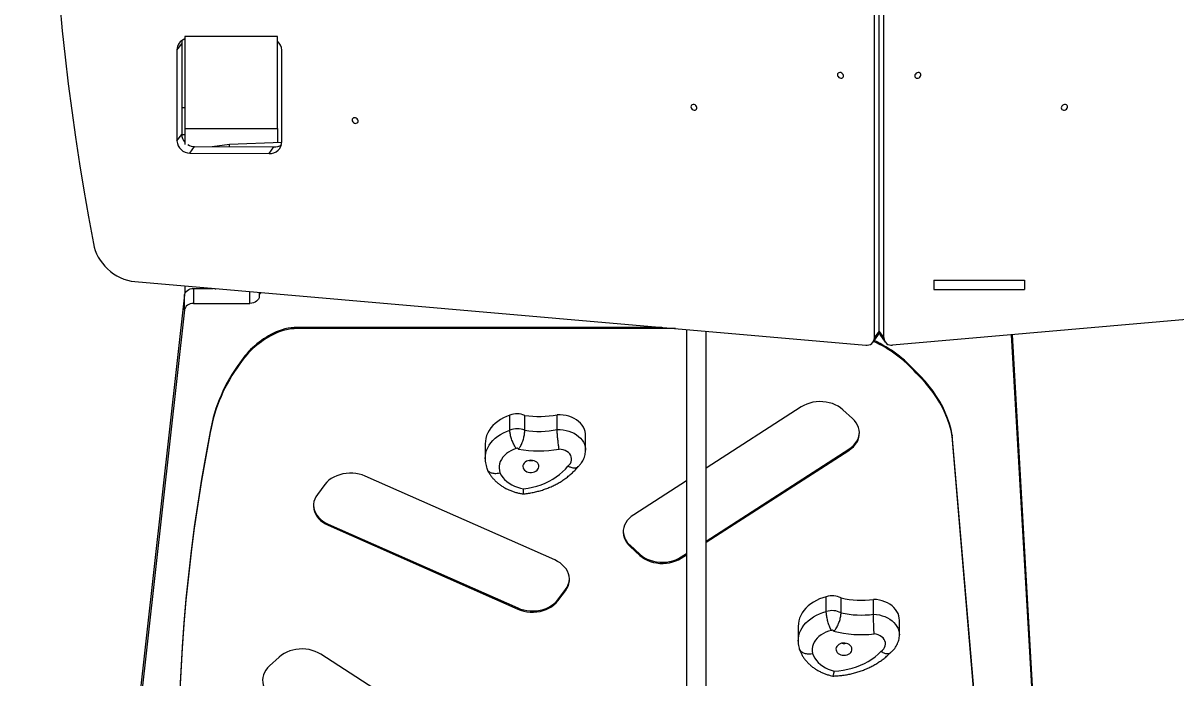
# Model space of a CAD drawing. Header units: millimetres. Extents: x -5906 to 5457, y -5155 to 4356.
# Drawn here: x -830 to 415, y -1240 to -533 of the extents above; entities that cross this region are included whole.
import ezdxf

# ---------------------------------------------------------------- set-up
doc = ezdxf.new("R2010")
doc.units = ezdxf.units.MM
for name, color, linetype in [('DIKOM_ОБЪЕКТ', 7, 'Continuous'), ('DIKOM_РАЗМЕР_ЗОНА', 7, 'Continuous'), ('DIKOM_РАЗМЕР_ОБЪЕКТА', 7, 'Continuous')]:
    doc.layers.add(name, color=color, linetype=linetype)
doc.styles.add('style1', font='arial.ttf', dxfattribs={"width": 0.8})
doc.dimstyles.new('1-50', dxfattribs={"dimtxt": 300, "dimasz": 200, "dimexe": 100, "dimexo": 0, "dimgap": 100, "dimtad": 1, "dimtxsty": 'style1', "dimcen": 200, "dimclrd": 7, "dimclre": 7, "dimclrt": 7, "dimadec": 1, "dimazin": 2, "dimtfac": 1, "dimtmove": 0, "dimatfit": 2, "dimfxl": 0, "dimlwd": 25, "dimlwe": 18, "dimarcsym": 0})

# ---------------------------------------------------------------- blocks, each defined once
blk = doc.blocks.new('*D12')
at = {"layer": 'Defpoints', "color": 0, "transparency": 16777216}
for p in [(-2655.5, 990.4), (3456.6, 117.1), (-2655.5, -4466.3)]:
    blk.add_point(p, dxfattribs=at)
at = {"layer": 'DIKOM_РАЗМЕР_ОБЪЕКТА', "color": 7, "lineweight": 18, "transparency": 16777216}
for p, q in [((-2655.5, 990.4), (-2655.5, -4566.3)), ((3456.6, 117.1), (3456.6, -4566.3))]:
    blk.add_line(p, q, dxfattribs=at)
at = {"layer": 'DIKOM_РАЗМЕР_ОБЪЕКТА', "color": 7, "lineweight": 25, "transparency": 16777216}
blk.add_line((3256.6, -4466.3), (-2455.5, -4466.3), dxfattribs=at)
at = {"layer": 'DIKOM_РАЗМЕР_ОБЪЕКТА', "color": 7, "transparency": 16777216}
for points in [[(-2455.5, -4433), (-2455.5, -4499.6), (-2655.5, -4466.3)], [(3256.6, -4433), (3256.6, -4499.6), (3456.6, -4466.3)]]:
    blk.add_solid(points, dxfattribs=at)
at = {"layer": 'DIKOM_РАЗМЕР_ОБЪЕКТА', "color": 7, "transparency": 16777216, "insert": (400.6, -4213.1), "char_height": 300, "attachment_point": 5, "style": 'style1'}
blk.add_mtext('6100', dxfattribs=at)
blk = doc.blocks.new('*D9')
at = {"layer": 'Defpoints', "color": 0, "transparency": 16777216}
for p in [(744.7, 2856.5), (-4941.7, -2428.9), (82.6, -2428.9)]:
    blk.add_point(p, dxfattribs=at)
at = {"layer": 'DIKOM_РАЗМЕР_ОБЪЕКТА', "color": 7, "lineweight": 18, "transparency": 16777216}
for p, q in [((744.7, 2856.5), (-5041.7, 2856.5)), ((82.6, -2428.9), (-5041.7, -2428.9))]:
    blk.add_line(p, q, dxfattribs=at)
at = {"layer": 'DIKOM_РАЗМЕР_ОБЪЕКТА', "color": 7, "lineweight": 25, "transparency": 16777216}
blk.add_line((-4941.7, 2656.5), (-4941.7, -2228.9), dxfattribs=at)
at = {"layer": 'DIKOM_РАЗМЕР_ОБЪЕКТА', "color": 7, "transparency": 16777216}
for points in [[(-4975.1, 2656.5), (-4908.4, 2656.5), (-4941.7, 2856.5)], [(-4975.1, -2228.9), (-4908.4, -2228.9), (-4941.7, -2428.9)]]:
    blk.add_solid(points, dxfattribs=at)
at = {"layer": 'DIKOM_РАЗМЕР_ОБЪЕКТА', "color": 7, "transparency": 16777216, "insert": (-5195, 213.8), "char_height": 300, "attachment_point": 5, "rotation": 90, "style": 'style1'}
blk.add_mtext('5300', dxfattribs=at)
blk = doc.blocks.new('*D10')
at = {"layer": 'Defpoints', "color": 0, "transparency": 16777216}
for p in [(394.7, 4356.5), (-5455.8, -3928.9), (81.8, -3928.9)]:
    blk.add_point(p, dxfattribs=at)
at = {"layer": 'DIKOM_РАЗМЕР_ЗОНА', "color": 7, "lineweight": 18, "transparency": 16777216}
for p, q in [((394.7, 4356.5), (-5555.8, 4356.5)), ((81.8, -3928.9), (-5555.8, -3928.9))]:
    blk.add_line(p, q, dxfattribs=at)
at = {"layer": 'DIKOM_РАЗМЕР_ЗОНА', "color": 7, "lineweight": 25, "transparency": 16777216}
blk.add_line((-5455.8, 4156.5), (-5455.8, -3728.9), dxfattribs=at)
at = {"layer": 'DIKOM_РАЗМЕР_ЗОНА', "color": 7, "transparency": 16777216}
for points in [[(-5489.1, 4156.5), (-5422.5, 4156.5), (-5455.8, 4356.5)], [(-5489.1, -3728.9), (-5422.5, -3728.9), (-5455.8, -3928.9)]]:
    blk.add_solid(points, dxfattribs=at)
at = {"layer": 'DIKOM_РАЗМЕР_ЗОНА', "color": 7, "transparency": 16777216, "insert": (-5709.1, 213.8), "char_height": 300, "attachment_point": 5, "rotation": 90, "style": 'style1'}
blk.add_mtext('8300', dxfattribs=at)
blk = doc.blocks.new('*D11')
at = {"layer": 'Defpoints', "color": 0, "transparency": 16777216}
for p in [(-4486.4, -52.6), (5456.6, -197.9), (-4486.4, -5055.3)]:
    blk.add_point(p, dxfattribs=at)
at = {"layer": 'DIKOM_РАЗМЕР_ЗОНА', "color": 7, "lineweight": 18, "transparency": 16777216}
for p, q in [((-4486.4, -52.6), (-4486.4, -5155.3)), ((5456.6, -197.9), (5456.6, -5155.3))]:
    blk.add_line(p, q, dxfattribs=at)
at = {"layer": 'DIKOM_РАЗМЕР_ЗОНА', "color": 7, "lineweight": 25, "transparency": 16777216}
blk.add_line((5256.6, -5055.3), (-4286.4, -5055.3), dxfattribs=at)
at = {"layer": 'DIKOM_РАЗМЕР_ЗОНА', "color": 7, "transparency": 16777216}
for points in [[(-4286.4, -5022), (-4286.4, -5088.6), (-4486.4, -5055.3)], [(5256.6, -5022), (5256.6, -5088.6), (5456.6, -5055.3)]]:
    blk.add_solid(points, dxfattribs=at)
at = {"layer": 'DIKOM_РАЗМЕР_ЗОНА', "color": 7, "transparency": 16777216, "insert": (400.6, -4802.1), "char_height": 300, "attachment_point": 5, "style": 'style1'}
blk.add_mtext('9950', dxfattribs=at)

msp = doc.modelspace()

# ---------------------------------------------------------------- linework, layer by layer
at = {"layer": 'DIKOM_ОБЪЕКТ', "color": 7, "linetype": 'Continuous', "lineweight": 15}
for p, q in [((94.723, -866.153), (94.723, 191.413)), ((89.621, -873.171), (89.621, 184.396)), ((99.825, -873.171), (99.825, 184.396)), ((-655.277, -547.586), (-655.277, -647.205)), ((-555.277, -547.586), (-655.277, -547.586)), ((-555.277, -647.205), (-555.277, -547.586)), ((-663.765, -562.527), (-658.663, -555.51)), ((-658.663, -555.51), (-658.663, -653.558)), ((-663.765, -562.527), (-663.765, -660.575)), ((-550.408, -661.127), (-550.408, -562.548)), ((-658.663, -624.328), (-655.277, -624.328)), ((-655.277, -647.205), (-555.277, -647.205)), ((-655.277, -647.205), (-655.277, -664.277)), ((-555.277, -647.205), (-555.277, -662.313)), ((-663.765, -660.575), (-658.663, -653.558)), ((-658.663, -653.512), (-655.277, -653.512)), ((-649.894, -673.666), (-644.792, -666.648)), ((-644.792, -666.648), (-559.167, -667.058)), ((-607.068, -664.309), (-625.907, -666.739)), ((-550.443, -662.126), (-607.068, -664.309)), ((-607.068, -666.829), (-607.068, -664.309)), ((-564.269, -674.076), (-559.167, -667.058)), ((94.494, -662.327), (94.494, -704.584)), ((-649.894, -673.666), (-564.269, -674.076)), ((-709.456, -812.488), (80.21, -881.024)), ((-655.277, -817.19), (-655.277, -825.18)), ((-645.771, -819.899), (-645.771, -835.969)), ((-645.771, -819.899), (-624.757, -819.899)), ((-625.277, -819.899), (-625.277, -819.794)), ((-622.277, -821.092), (-622.277, -820.054)), ((898.902, -812.488), (109.237, -881.024)), ((153.999, -811.016), (251.936, -811.016)), ((153.999, -811.016), (153.999, -821.092)), ((153.999, -821.092), (251.936, -821.092)), ((251.936, -811.016), (251.936, -821.092)), ((-655.735, -826.909), (-710.322, -1317.656)), ((-655.735, -842.979), (-655.735, -826.909)), ((-584.955, -835.969), (-584.955, -823.293)), ((-574.955, -824.161), (-574.955, -828.308)), ((-655.735, -842.979), (-710.322, -1333.726)), ((-645.771, -835.969), (-584.955, -835.969)), ((-559.604, -868.146), (-559.604, -869.432)), ((-139.956, -861.915), (-533.827, -861.915)), ((-533.827, -861.915), (-533.827, -863.201)), ((-125.144, -863.201), (-533.827, -863.201)), ((88.162, -877.786), (93.264, -870.769)), ((89.621, -873.171), (94.723, -866.153)), ((94.723, -866.153), (99.825, -873.171)), ((96.183, -870.769), (101.285, -877.786)), ((292.542, -1820.589), (237.818, -869.864)), ((292.542, -1804.519), (238.738, -869.784)), ((-595.883, -899.988), (-595.883, -901.273)), ((134.641, -909.985), (134.641, -911.271)), ((-304.13, -972.831), (-304.13, -956.761)), ((-288.064, -973.051), (-288.064, -956.982)), ((-253.039, -972.295), (-253.039, -956.226)), ((10.679, -947.752), (-92.255, -1013.916)), ((66.021, -960.378), (55.48, -950.755)), ((-627.881, -974.285), (-627.881, -975.57)), ((-222.44, -994.482), (-222.44, -978.412)), ((221.74, -1543.37), (173.734, -978.202)), ((173.734, -978.202), (173.734, -979.487)), ((221.74, -1544.656), (173.734, -979.487)), ((-330.818, -987.7), (-330.818, -1003.77)), ((-92.248, -1092.626), (62.102, -993.412)), ((-92.248, -1093.912), (62.102, -994.698)), ((62.102, -993.412), (62.102, -994.698)), ((-503.871, -1031.433), (-512.071, -1042.313)), ((-255.703, -1113.063), (-460.431, -1022.516)), ((-113.347, -1027.474), (-170.414, -1064.156)), ((-500.431, -1074.304), (-295.703, -1164.85)), ((-500.431, -1074.304), (-500.431, -1075.589)), ((-500.431, -1075.589), (-295.703, -1166.136)), ((-174.333, -1097.19), (-163.792, -1106.814)), ((-174.333, -1097.19), (-174.333, -1098.476)), ((-174.333, -1098.476), (-163.792, -1108.1)), ((-163.792, -1106.814), (-163.792, -1108.1)), ((-118.991, -1109.817), (-113.341, -1106.185)), ((-118.991, -1111.102), (-113.34, -1107.47)), ((-118.991, -1109.817), (-118.991, -1111.102)), ((-252.264, -1155.934), (-244.064, -1145.054)), ((-244.064, -1145.054), (-244.064, -1146.34)), ((-252.264, -1157.22), (-244.064, -1146.34)), ((-252.264, -1155.934), (-252.264, -1157.22)), ((37.65, -1168.819), (37.65, -1152.749)), ((53.627, -1170.127), (53.627, -1154.057)), ((88.602, -1171.748), (88.602, -1155.678)), ((-295.703, -1164.85), (-295.703, -1166.136)), ((116.633, -1193.955), (116.633, -1177.886)), ((7.321, -1184.733), (7.321, -1200.803)), ((-553.27, -1217.854), (-563.812, -1227.478)), ((-327.376, -1331.256), (-508.469, -1214.852))]:
    msp.add_line(p, q, dxfattribs=at)
at = {"layer": 'DIKOM_ОБЪЕКТ', "color": 7, "linetype": 'Continuous', "lineweight": 15, "flags": 128}
for points in [[(-790.432, -512.963), (-787.713, -541.589), (-784.657, -570.246), (-781.264, -598.931), (-777.535, -627.641), (-773.471, -656.371), (-769.071, -685.118), (-764.337, -713.879), (-759.268, -742.649), (-753.866, -771.427)], [(-658.176, -551.857), (-658.463, -553.136), (-658.663, -555.51)], [(49.655, -589.14), (49.834, -590.158), (50.349, -591.13), (51.146, -591.951), (52.139, -592.531), (53.218, -592.807), (54.269, -592.751), (55.176, -592.368), (55.841, -591.699), (56.193, -590.817), (56.193, -589.817), (55.841, -588.809), (55.176, -587.9), (54.269, -587.19), (53.218, -586.756), (52.139, -586.644), (51.146, -586.867), (50.349, -587.4), (49.834, -588.187), (49.655, -589.14)], [(133.209, -590.325), (133.387, -591.279), (133.903, -592.065), (134.7, -592.598), (135.692, -592.821), (136.772, -592.71), (137.822, -592.275), (138.729, -591.565), (139.395, -590.657), (139.746, -589.648), (139.746, -588.649), (139.395, -587.767), (138.729, -587.098), (137.822, -586.714), (136.772, -586.658), (135.692, -586.935), (134.7, -587.515), (133.903, -588.335), (133.387, -589.307), (133.209, -590.325)], [(-108.653, -623.655), (-108.475, -624.673), (-107.959, -625.645), (-107.162, -626.465), (-106.17, -627.045), (-105.09, -627.322), (-104.04, -627.266), (-103.133, -626.882), (-102.467, -626.213), (-102.116, -625.331), (-102.116, -624.332), (-102.467, -623.323), (-103.133, -622.415), (-104.04, -621.705), (-105.09, -621.27), (-106.17, -621.159), (-107.162, -621.382), (-107.959, -621.915), (-108.475, -622.701), (-108.653, -623.655)], [(291.517, -624.84), (291.696, -625.793), (292.211, -626.58), (293.008, -627.113), (294.001, -627.336), (295.08, -627.224), (296.131, -626.79), (297.038, -626.08), (297.703, -625.172), (298.055, -624.163), (298.055, -623.163), (297.703, -622.281), (297.038, -621.612), (296.131, -621.229), (295.08, -621.173), (294.001, -621.449), (293.008, -622.03), (292.211, -622.85), (291.696, -623.822), (291.517, -624.84)], [(-474.64, -637.909), (-474.462, -638.927), (-473.946, -639.899), (-473.149, -640.719), (-472.157, -641.299), (-471.077, -641.576), (-470.027, -641.519), (-469.12, -641.136), (-468.454, -640.467), (-468.102, -639.585), (-468.102, -638.586), (-468.454, -637.577), (-469.12, -636.668), (-470.027, -635.959), (-471.077, -635.524), (-472.157, -635.412), (-473.149, -635.635), (-473.946, -636.169), (-474.462, -636.955), (-474.64, -637.909)], [(-753.866, -771.427), (-753.137, -775.116), (-752.05, -778.791), (-750.613, -782.42), (-748.84, -785.969), (-746.746, -789.409), (-744.349, -792.708), (-741.672, -795.838), (-738.736, -798.77), (-735.57, -801.48), (-732.199, -803.942), (-728.654, -806.136), (-724.967, -808.042), (-721.17, -809.642), (-717.296, -810.924), (-713.38, -811.875), (-709.456, -812.488)], [(-655.735, -826.909), (-655.407, -825.511), (-654.747, -824.183), (-653.779, -822.971), (-652.535, -821.918), (-651.059, -821.058), (-649.401, -820.422), (-647.618, -820.031), (-645.771, -819.899)], [(-574.955, -828.308), (-575.148, -829.803), (-575.717, -831.24), (-576.641, -832.564), (-577.884, -833.725), (-579.4, -834.678), (-581.129, -835.386), (-583.004, -835.822), (-584.955, -835.969)], [(-645.771, -835.969), (-647.618, -836.101), (-649.401, -836.491), (-651.059, -837.127), (-652.535, -837.987), (-653.779, -839.041), (-654.747, -840.253), (-655.407, -841.581), (-655.735, -842.979)], [(173.734, -978.202), (172.396, -972.001), (170.691, -965.852), (168.624, -959.77), (166.199, -953.765), (163.42, -947.851), (160.293, -942.04), (156.826, -936.344), (153.024, -930.774), (148.895, -925.342), (144.449, -920.06), (139.695, -914.937), (134.641, -909.985)], [(173.734, -979.487), (172.396, -973.286), (170.691, -967.138), (168.624, -961.055), (166.199, -955.051), (163.42, -949.137), (160.293, -943.326), (156.826, -937.629), (153.024, -932.06), (148.895, -926.628), (144.449, -921.345), (139.695, -916.223), (134.641, -911.271)], [(55.48, -950.755), (53.038, -948.764), (50.32, -946.995), (47.361, -945.471), (44.198, -944.21), (40.87, -943.228), (37.42, -942.537), (33.891, -942.147), (30.327, -942.062), (26.772, -942.283), (23.273, -942.807), (19.872, -943.629), (16.612, -944.736), (13.535, -946.117), (10.679, -947.752)], [(-304.13, -956.761), (-307.686, -958.07), (-311.074, -959.618), (-314.267, -961.393), (-317.239, -963.38), (-319.966, -965.563), (-322.427, -967.925), (-324.601, -970.447), (-326.47, -973.108), (-328.02, -975.887), (-329.239, -978.762), (-330.115, -981.708), (-330.643, -984.703), (-330.818, -987.7)], [(-222.44, -978.412), (-222.511, -976.85), (-222.916, -974.402), (-223.672, -972.003), (-224.771, -969.684), (-226.199, -967.472), (-227.938, -965.396), (-229.966, -963.479), (-232.26, -961.747), (-234.79, -960.22), (-237.526, -958.918), (-240.433, -957.856), (-243.476, -957.047), (-246.617, -956.502), (-249.818, -956.227), (-253.039, -956.226)], [(62.102, -994.698), (64.699, -992.827), (67.007, -990.745), (68.997, -988.478), (70.642, -986.055), (71.924, -983.506), (72.825, -980.863), (73.334, -978.16), (73.445, -975.43), (73.157, -972.707), (72.473, -970.026), (71.402, -967.421), (69.956, -964.924), (68.155, -962.567), (66.021, -960.378)], [(-627.881, -974.285), (-632.741, -1000.011), (-637.232, -1025.777), (-641.352, -1051.58), (-645.102, -1077.416), (-648.479, -1103.281), (-651.485, -1129.174), (-654.119, -1155.09), (-656.38, -1181.027), (-658.268, -1206.982), (-659.783, -1232.95), (-660.925, -1258.93), (-661.694, -1284.919), (-662.089, -1310.912), (-662.147, -1325.412)], [(-627.881, -975.57), (-632.741, -1001.297), (-637.232, -1027.063), (-641.352, -1052.865), (-645.102, -1078.701), (-648.479, -1104.567), (-651.485, -1130.459), (-654.119, -1156.376), (-656.38, -1182.313), (-658.268, -1208.267), (-659.783, -1234.236), (-660.925, -1260.216), (-661.694, -1286.204), (-662.089, -1312.197), (-662.111, -1338.192), (-661.759, -1364.185), (-661.033, -1390.174), (-659.935, -1416.155)], [(-330.818, -1003.75), (-330.643, -1000.773), (-330.115, -997.778), (-329.239, -994.831), (-328.02, -991.957), (-326.47, -989.178), (-324.601, -986.517), (-322.427, -983.995), (-319.966, -981.633), (-317.239, -979.45), (-314.267, -977.462), (-311.074, -975.688), (-307.686, -974.14), (-304.13, -972.831)], [(-253.039, -972.295), (-249.818, -972.297), (-246.617, -972.572), (-243.476, -973.117), (-240.433, -973.926), (-237.526, -974.988), (-234.79, -976.29), (-232.26, -977.817), (-229.966, -979.549), (-227.938, -981.465), (-226.199, -983.542), (-224.771, -985.754), (-223.672, -988.073), (-222.916, -990.472), (-222.511, -992.919), (-222.44, -994.453)], [(62.102, -993.412), (64.699, -991.541), (67.007, -989.459), (68.997, -987.192), (70.642, -984.769), (71.924, -982.22), (72.825, -979.578), (73.334, -976.874), (73.444, -975.393)], [(-297.304, -992.75), (-300.255, -993.77), (-303.038, -995.036), (-305.619, -996.532), (-307.966, -998.24), (-310.048, -1000.138), (-311.841, -1002.203), (-313.321, -1004.409), (-314.469, -1006.727), (-315.272, -1009.129), (-315.719, -1011.585), (-315.805, -1014.064), (-315.529, -1016.535), (-314.894, -1018.966)], [(-241.452, -1011.641), (-239.97, -1010.275), (-238.803, -1008.741), (-237.982, -1007.081), (-237.53, -1005.34), (-237.459, -1003.565), (-237.77, -1001.806), (-238.457, -1000.11), (-239.498, -998.524), (-240.867, -997.091), (-242.526, -995.851), (-244.429, -994.838), (-246.524, -994.079), (-248.754, -993.594), (-251.058, -993.398)], [(-273.39, -1009.805), (-274.129, -1008.594), (-275.171, -1007.521), (-276.474, -1006.631), (-277.984, -1005.96), (-279.639, -1005.536), (-281.372, -1005.375), (-283.112, -1005.485), (-284.787, -1005.862), (-286.329, -1006.488), (-287.674, -1007.34), (-288.769, -1008.382), (-289.567, -1009.571), (-290.036, -1010.859), (-290.157, -1012.193), (-289.926, -1013.518), (-289.35, -1014.781), (-288.455, -1015.928), (-287.277, -1016.915), (-285.863, -1017.699), (-284.272, -1018.25), (-282.57, -1018.543), (-280.824, -1018.569), (-279.108, -1018.324), (-277.491, -1017.82), (-276.04, -1017.077), (-274.814, -1016.126), (-273.863, -1015.005), (-273.226, -1013.76), (-272.929, -1012.442), (-272.985, -1011.105), (-273.39, -1009.805)], [(-460.431, -1022.516), (-463.615, -1021.286), (-466.959, -1020.336), (-470.42, -1019.679), (-473.955, -1019.323), (-477.52, -1019.273), (-481.07, -1019.528), (-484.561, -1020.086), (-487.948, -1020.94), (-491.189, -1022.078), (-494.244, -1023.488), (-497.073, -1025.15), (-499.642, -1027.045), (-501.917, -1029.148), (-503.871, -1031.433)], [(-314.894, -1018.966), (-313.511, -1021.472), (-311.809, -1023.86), (-309.804, -1026.106), (-307.517, -1028.187), (-304.97, -1030.083), (-302.189, -1031.775), (-299.201, -1033.246), (-296.037, -1034.481), (-292.727, -1035.468), (-289.306, -1036.197)], [(-289.306, -1036.197), (-284.436, -1035.49), (-279.646, -1034.511), (-274.963, -1033.267), (-270.411, -1031.764), (-266.015, -1030.009), (-261.799, -1028.013), (-257.785, -1025.785), (-253.994, -1023.339), (-250.447, -1020.686), (-247.162, -1017.842), (-244.159, -1014.822), (-241.452, -1011.641)], [(-512.071, -1042.313), (-513.677, -1044.752), (-514.917, -1047.313), (-515.774, -1049.964), (-516.239, -1052.673), (-516.305, -1055.404), (-515.972, -1058.123), (-515.244, -1060.797), (-514.129, -1063.392), (-512.643, -1065.874), (-510.803, -1068.214), (-508.632, -1070.382), (-506.159, -1072.349), (-503.414, -1074.092), (-500.431, -1075.589)], [(-516.317, -1053.847), (-516.305, -1054.118), (-515.972, -1056.838), (-515.244, -1059.511), (-514.129, -1062.106), (-512.643, -1064.589), (-510.803, -1066.929), (-508.632, -1069.096), (-506.159, -1071.064), (-503.414, -1072.807), (-500.431, -1074.304)], [(-170.414, -1064.156), (-173.012, -1066.028), (-175.319, -1068.11), (-177.308, -1070.377), (-178.954, -1072.8), (-180.235, -1075.349), (-181.136, -1077.991), (-181.645, -1080.695), (-181.756, -1083.425), (-181.468, -1086.147), (-180.784, -1088.828), (-179.713, -1091.433), (-178.268, -1093.93), (-176.467, -1096.288), (-174.333, -1098.476)], [(-163.792, -1106.814), (-161.349, -1108.803), (-158.631, -1110.571), (-155.672, -1112.095), (-152.509, -1113.355), (-149.181, -1114.336), (-145.731, -1115.026), (-142.203, -1115.417), (-138.639, -1115.502), (-135.085, -1115.281), (-131.586, -1114.757), (-128.185, -1113.937), (-124.925, -1112.83), (-121.848, -1111.451), (-118.991, -1109.817)], [(-163.792, -1108.1), (-161.349, -1110.089), (-158.631, -1111.857), (-155.672, -1113.38), (-152.509, -1114.641), (-149.181, -1115.622), (-145.731, -1116.312), (-142.203, -1116.702), (-138.639, -1116.787), (-135.085, -1116.567), (-131.586, -1116.043), (-128.185, -1115.222), (-124.925, -1114.116), (-121.848, -1112.736), (-118.991, -1111.102)], [(-244.064, -1146.34), (-242.459, -1143.901), (-241.22, -1141.339), (-240.363, -1138.688), (-239.899, -1135.98), (-239.833, -1133.249), (-240.166, -1130.53), (-240.895, -1127.856), (-242.009, -1125.262), (-243.495, -1122.779), (-245.335, -1120.439), (-247.504, -1118.272), (-249.977, -1116.304), (-252.721, -1114.56), (-255.703, -1113.063)], [(-295.703, -1164.85), (-292.519, -1166.08), (-289.176, -1167.029), (-285.715, -1167.685), (-282.18, -1168.041), (-278.615, -1168.092), (-275.065, -1167.836), (-271.575, -1167.278), (-268.188, -1166.425), (-264.947, -1165.286), (-261.893, -1163.877), (-259.063, -1162.215), (-256.494, -1160.321), (-254.218, -1158.218), (-252.264, -1155.934)], [(-295.703, -1166.136), (-292.519, -1167.365), (-289.176, -1168.314), (-285.715, -1168.971), (-282.18, -1169.327), (-278.615, -1169.377), (-275.065, -1169.122), (-271.575, -1168.564), (-268.188, -1167.71), (-264.947, -1166.572), (-261.893, -1165.162), (-259.063, -1163.5), (-256.494, -1161.606), (-254.218, -1159.504), (-252.264, -1157.22)], [(37.65, -1152.749), (33.957, -1153.811), (30.403, -1155.124), (27.018, -1156.675), (23.828, -1158.453), (20.859, -1160.443), (18.135, -1162.629), (15.678, -1164.993), (13.509, -1167.517), (11.644, -1170.18), (10.098, -1172.961), (8.885, -1175.836), (8.013, -1178.784), (7.49, -1181.779), (7.321, -1184.733)], [(116.633, -1177.886), (116.508, -1175.825), (116.031, -1173.385), (115.205, -1171), (114.038, -1168.7), (112.546, -1166.514), (110.746, -1164.467), (108.662, -1162.587), (106.318, -1160.894), (103.743, -1159.412), (100.97, -1158.157), (98.033, -1157.145), (94.967, -1156.389), (91.81, -1155.898), (88.602, -1155.678)], [(7.321, -1200.783), (7.49, -1197.849), (8.013, -1194.853), (8.885, -1191.906), (10.098, -1189.03), (11.644, -1186.25), (13.509, -1183.587), (15.678, -1181.063), (18.135, -1178.699), (20.859, -1176.512), (23.828, -1174.522), (27.018, -1172.745), (30.403, -1171.193), (33.957, -1169.881), (37.65, -1168.819)], [(88.602, -1171.748), (91.81, -1171.968), (94.967, -1172.459), (98.033, -1173.215), (100.97, -1174.226), (103.743, -1175.481), (106.318, -1176.964), (108.662, -1178.656), (110.746, -1180.537), (112.546, -1182.583), (114.038, -1184.77), (115.205, -1187.07), (116.031, -1189.454), (116.508, -1191.895), (116.633, -1193.954)], [(43.262, -1189.16), (40.205, -1189.975), (37.286, -1191.048), (34.542, -1192.363), (32.008, -1193.906), (29.714, -1195.655), (27.69, -1197.591), (25.961, -1199.687), (24.55, -1201.919), (23.472, -1204.257), (22.743, -1206.673), (22.371, -1209.136), (22.361, -1211.616), (22.713, -1214.081)], [(96.713, -1211.762), (98.346, -1210.503), (99.686, -1209.054), (100.696, -1207.456), (101.347, -1205.752), (101.623, -1203.989), (101.516, -1202.215), (101.028, -1200.48), (100.174, -1198.829), (98.976, -1197.31), (97.467, -1195.962), (95.688, -1194.823), (93.689, -1193.925), (91.524, -1193.292), (89.252, -1192.94)], [(65.112, -1207.769), (64.516, -1206.512), (63.602, -1205.373), (62.407, -1204.398), (60.98, -1203.628), (59.381, -1203.093), (57.673, -1202.816), (55.927, -1202.807), (54.216, -1203.068), (52.607, -1203.588), (51.169, -1204.345), (49.958, -1205.309), (49.026, -1206.439), (48.41, -1207.69), (48.135, -1209.011), (48.212, -1210.347), (48.639, -1211.643), (49.399, -1212.847), (50.459, -1213.91), (51.776, -1214.787), (53.297, -1215.443), (54.959, -1215.851), (56.695, -1215.994), (58.432, -1215.867), (60.101, -1215.475), (61.632, -1214.833), (62.964, -1213.968), (64.04, -1212.916), (64.819, -1211.719), (65.267, -1210.427), (65.366, -1209.092), (65.112, -1207.769)], [(-508.469, -1214.852), (-511.326, -1213.217), (-514.403, -1211.838), (-517.663, -1210.731), (-521.064, -1209.91), (-524.563, -1209.386), (-528.117, -1209.166), (-531.681, -1209.251), (-535.209, -1209.641), (-538.659, -1210.331), (-541.987, -1211.313), (-545.15, -1212.573), (-548.109, -1214.097), (-550.827, -1215.865), (-553.27, -1217.854)], [(22.713, -1214.081), (23.801, -1216.671), (25.22, -1219.165), (26.958, -1221.537), (28.996, -1223.766), (31.314, -1225.827), (33.888, -1227.701), (36.694, -1229.368), (39.704, -1230.813), (42.886, -1232.02), (46.21, -1232.979)], [(46.21, -1232.979), (51.143, -1232.604), (56.027, -1231.954), (60.835, -1231.032), (65.543, -1229.843), (70.124, -1228.393), (74.554, -1226.691), (78.81, -1224.744), (82.869, -1222.564), (86.709, -1220.163), (90.308, -1217.552), (93.649, -1214.747), (96.713, -1211.762)], [(-563.812, -1227.478), (-565.946, -1229.667), (-567.747, -1232.024), (-569.192, -1234.521), (-570.263, -1237.126), (-570.948, -1239.807), (-571.236, -1242.53), (-571.125, -1245.26), (-570.615, -1247.963), (-569.714, -1250.606), (-568.433, -1253.155), (-566.787, -1255.578), (-564.798, -1257.845), (-562.49, -1259.927), (-559.892, -1261.798)]]:
    msp.add_lwpolyline(points, dxfattribs=at)
at = {"layer": 'DIKOM_ОБЪЕКТ', "color": 7, "linetype": 'Continuous', "lineweight": 15}
for centre, radius, start, end in [((-651.156, -562.331), 12.611, 109.0721, 180.892376), ((-563.37, -563.08), 12.973, 2.353008, 51.402703), ((-646.04, -653.144), 12.629, 181.876337, 222.999931), ((-649.789, -659.661), 14.005, 183.743565, 269.571745), ((-644.53, -652.648), 14.003, 237.841756, 268.930839), ((-563.421, -661.09), 13.014, 266.265663, 359.835862), ((-558.839, -652.288), 14.774, 268.728329, 302.567274), ((-568.532, -828.4), 6.424, 140.223754, 179.182908), ((-516.288, -954.089), 96.241, 116.74885, 145.796136), ((-516.288, -955.374), 96.241, 116.74885, 145.796136), ((-533.722, -918.781), 56.866, 90.105389, 117.073684), ((-533.722, -920.066), 56.866, 90.105389, 117.073684), ((86.902, -866.219), 7.822, 324.426148, 0.477542), ((102.545, -866.219), 7.822, 179.522458, 215.573852), ((81.534, -873.044), 8.088, 260.579109, 359.105578), ((30.741, -1002.777), 138.451, 41.370866, 65.251282), ((30.869, -1001.352), 138.262, 41.362322, 64.956402), ((107.913, -873.044), 8.088, 180.894422, 279.420891), ((-454.76, -1004.804), 175.79, 143.397536, 170.002055), ((-454.76, -1006.09), 175.79, 143.397536, 170.002055), ((-296.359, -975.975), 20.725, 66.408428, 112.021433), ((-272.724, -855.956), 102.184, 261.365773, 281.10682), ((-296.359, -992.045), 20.725, 66.408428, 112.021433), ((-272.724, -872.025), 102.184, 261.365773, 281.10682), ((-296.374, -993.966), 1.531, 26.543529, 127.418486), ((-272.713, -873.728), 121.614, 259.438112, 280.257323), ((-281.535, -994.55), 11.186, 259.683526, 280.316474), ((-160.284, -1080.904), 21.509, 183.390091, 229.21702), ((-259.994, -1132.647), 20.192, 322.089153, 357.517421), ((44.091, -1172.307), 20.591, 62.410315, 108.227509), ((75.768, -1054.484), 102.005, 257.463929, 277.228225), ((44.091, -1188.377), 20.591, 62.410315, 108.227509), ((75.768, -1070.554), 102.005, 257.463929, 277.228225), ((44.104, -1190.388), 1.489, 21.389186, 124.424211), ((75.766, -1072.71), 120.984, 255.508339, 276.400157), ((56.748, -1191.973), 11.167, 259.66566, 280.33434)]:
    msp.add_arc(centre, radius, start, end, dxfattribs=at)
for points, knots in [([(-113.375, -864.222), (-113.375, -866.251), (-113.374, -871.622), (-113.372, -880.064), (-113.37, -889.315), (-113.368, -897.831), (-113.367, -905.7), (-113.365, -913.169), (-113.362, -928.325), (-113.358, -951.372), (-113.353, -982.145), (-113.348, -1013.515), (-113.344, -1045.122), (-113.342, -1076.614), (-113.34, -1107.147), (-113.34, -1136.804), (-113.341, -1166.769), (-113.342, -1197.018), (-113.345, -1227.549), (-113.349, -1257.389), (-113.353, -1286.652), (-113.358, -1315.452), (-113.363, -1343.903), (-113.369, -1372.122), (-113.376, -1408.556), (-113.385, -1453.052), (-113.397, -1505.621), (-113.407, -1550.971), (-113.415, -1589.298), (-113.421, -1620.699), (-113.427, -1652.558), (-113.431, -1679.632), (-113.434, -1701.689), (-113.436, -1718.448), (-113.438, -1735.436), (-113.439, -1752.51), (-113.44, -1769.474), (-113.441, -1786.125), (-113.441, -1802.368), (-113.441, -1814.835), (-113.441, -1823.773), (-113.441, -1829.513), (-113.441, -1835.813), (-113.441, -1842.693), (-113.441, -1850.161), (-113.441, -1858.754), (-113.44, -1868.56), (-113.44, -1879.667), (-113.439, -1891.621), (-113.439, -1904.524), (-113.438, -1918.393), (-113.437, -1933.244), (-113.436, -1948.992), (-113.435, -1965.636), (-113.433, -1983.17), (-113.432, -2001.583), (-113.431, -2014.153), (-113.431, -2020.579)], [0, 0, 0, 0, 0.00423175, 0.01119866, 0.01766794, 0.02363998, 0.02911517, 0.03426959, 0.03944115, 0.06126334, 0.08352752, 0.10619069, 0.13053665, 0.15488078, 0.17923449, 0.20359404, 0.22796362, 0.25517506, 0.2823971, 0.30962376, 0.33685833, 0.36409126, 0.39131153, 0.41851603, 0.44570849, 0.49737536, 0.54904525, 0.60073646, 0.63121608, 0.66169965, 0.69218328, 0.72265882, 0.73789318, 0.75312517, 0.76835501, 0.78355097, 0.79832114, 0.81255147, 0.82624374, 0.83939912, 0.84370005, 0.8484169, 0.85358834, 0.85921454, 0.86529568, 0.87183198, 0.88012009, 0.88904113, 0.89859549, 0.90878354, 0.9198331, 0.93154313, 0.9439138, 0.95694512, 0.97063692, 0.98498877, 1, 1, 1, 1]), ([(-92.337, -2020.578), (-92.338, -2014.921), (-92.338, -2003.87), (-92.34, -1987.704), (-92.341, -1972.353), (-92.342, -1957.823), (-92.343, -1944.119), (-92.344, -1931.241), (-92.344, -1919.188), (-92.345, -1908.301), (-92.346, -1898.521), (-92.346, -1889.789), (-92.346, -1881.709), (-92.347, -1874.275), (-92.347, -1867.407), (-92.347, -1860.885), (-92.348, -1847.647), (-92.348, -1827.536), (-92.348, -1800.74), (-92.347, -1773.485), (-92.346, -1746.11), (-92.343, -1718.79), (-92.34, -1692.08), (-92.336, -1665.902), (-92.33, -1633.427), (-92.323, -1594.982), (-92.313, -1550.587), (-92.304, -1506.342), (-92.294, -1462.095), (-92.285, -1421.936), (-92.278, -1385.806), (-92.272, -1353.723), (-92.266, -1321.366), (-92.26, -1288.594), (-92.255, -1257.609), (-92.252, -1228.425), (-92.249, -1201.121), (-92.248, -1173.185), (-92.247, -1144.537), (-92.247, -1118.78), (-92.247, -1096.179), (-92.249, -1076.996), (-92.25, -1057.452), (-92.252, -1037.752), (-92.254, -1018.177), (-92.257, -999.002), (-92.26, -980.326), (-92.262, -966.01), (-92.264, -955.748), (-92.265, -949.152), (-92.266, -941.916), (-92.268, -934.018), (-92.269, -925.452), (-92.271, -915.601), (-92.273, -904.368), (-92.276, -891.651), (-92.279, -878.784), (-92.281, -870.128), (-92.281, -866.053)], [0, 0, 0, 0, 0.01323244, 0.02584637, 0.03784134, 0.04921707, 0.05997345, 0.07011049, 0.0796283, 0.08852708, 0.09599053, 0.10295523, 0.10942141, 0.11538925, 0.12085898, 0.12601787, 0.13119601, 0.15304603, 0.17534019, 0.19803668, 0.22242743, 0.24682315, 0.27122656, 0.29563625, 0.32005024, 0.3636535, 0.4072486, 0.45081588, 0.4943682, 0.53791798, 0.56896102, 0.60001437, 0.63109185, 0.66218429, 0.69327771, 0.71770711, 0.74212744, 0.76653985, 0.79094403, 0.81533924, 0.83057945, 0.84581579, 0.86105097, 0.87625523, 0.89103339, 0.905272, 0.91897217, 0.93213425, 0.93644538, 0.94117723, 0.94636359, 0.95200482, 0.95810131, 0.96465348, 0.97296128, 0.98190337, 0.99148046, 1, 1, 1, 1]), ([(-297.304, -992.75), (-297.311, -992.741), (-297.911, -992.011), (-298.831, -990.538), (-300.053, -988.17), (-301.055, -985.886), (-301.956, -983.501), (-302.718, -981.126), (-303.339, -978.786), (-303.786, -976.595), (-304.075, -974.551), (-304.111, -973.41), (-304.13, -972.831)], [0, 0, 0, 0, 0.001681459, 0.143231766, 0.248864435, 0.357556945, 0.463117607, 0.571734549, 0.677270986, 0.785866273, 0.891402674, 1, 1, 1, 1]), ([(-295.005, -993.282), (-294.999, -993.277), (-294.536, -992.926), (-293.75, -992.063), (-292.669, -990.439), (-291.643, -988.436), (-290.699, -986.133), (-289.892, -983.726), (-289.235, -981.337), (-288.713, -978.988), (-288.344, -976.796), (-288.108, -974.756), (-288.079, -973.625), (-288.064, -973.051)], [0, 0, 0, 0, 0.00107894, 0.08125579, 0.16437548, 0.26822356, 0.37511153, 0.47807108, 0.58395659, 0.68648634, 0.79195915, 0.8944892, 1, 1, 1, 1]), ([(-251.058, -993.398), (-251.059, -993.386), (-251.118, -992.947), (-251.241, -992.031), (-251.463, -990.345), (-251.73, -988.261), (-252.025, -985.809), (-252.307, -983.278), (-252.555, -980.787), (-252.764, -978.355), (-252.919, -976.102), (-253.02, -974.018), (-253.033, -972.875), (-253.039, -972.295)], [0, 0, 0, 0, 0.00204311, 0.07324435, 0.14533751, 0.25110357, 0.35990038, 0.46520277, 0.57352803, 0.67862485, 0.78675501, 0.89185195, 1, 1, 1, 1]), ([(-230.891, -1012.715), (-230.888, -1012.712), (-230.116, -1012.08), (-228.747, -1010.643), (-226.89, -1008.367), (-225.349, -1005.907), (-224.122, -1003.33), (-223.214, -1000.665), (-222.66, -997.948), (-222.417, -995.863), (-222.462, -994.697), (-222.472, -994.443)], [0, 0, 0, 0, 0.000547337, 0.142853673, 0.284228372, 0.423740488, 0.561275987, 0.696890959, 0.830767942, 0.963180428, 1, 1, 1, 1]), ([(-330.781, -1003.745), (-330.791, -1004.136), (-330.828, -1005.586), (-330.566, -1008.088), (-329.995, -1011.213), (-329.361, -1013.431), (-328.937, -1014.6), (-328.876, -1014.771)], [0, 0, 0, 0, 0.10453647, 0.38718321, 0.66935143, 0.95172942, 1, 1, 1, 1]), ([(-328.834, -1014.755), (-328.711, -1015.093), (-328.413, -1015.911), (-327.486, -1017.019), (-326.158, -1018.054), (-324.482, -1018.843), (-322.554, -1019.357), (-320.388, -1019.591), (-317.859, -1019.527), (-315.978, -1019.223), (-314.919, -1018.972), (-314.894, -1018.966)], [0, 0, 0, 0, 0.086639094, 0.209647579, 0.336222091, 0.459254616, 0.585851563, 0.708948561, 0.835609858, 0.996098041, 1, 1, 1, 1]), ([(-328.696, -1015.198), (-328.416, -1015.795), (-327.646, -1017.435), (-326.139, -1020.013), (-324.131, -1022.893), (-321.849, -1025.627), (-319.311, -1028.206), (-316.529, -1030.611), (-313.519, -1032.826), (-310.3, -1034.836), (-306.893, -1036.626), (-303.32, -1038.185), (-299.606, -1039.505), (-295.773, -1040.567), (-292.443, -1041.276), (-290.383, -1041.56), (-289.652, -1041.66)], [0, 0, 0, 0, 0.04220615, 0.11577911, 0.18971531, 0.26426978, 0.33945883, 0.41526254, 0.49162786, 0.56847772, 0.64572252, 0.72327181, 0.80104403, 0.8789729, 0.95701027, 1, 1, 1, 1]), ([(-289.648, -1041.666), (-289.015, -1041.605), (-286.675, -1041.38), (-282.659, -1040.801), (-277.637, -1039.841), (-272.696, -1038.622), (-267.854, -1037.159), (-263.129, -1035.452), (-258.541, -1033.507), (-254.108, -1031.331), (-249.849, -1028.93), (-245.781, -1026.313), (-241.922, -1023.489), (-238.287, -1020.472), (-234.905, -1017.265), (-232.302, -1014.509), (-230.906, -1012.78), (-230.464, -1012.233)], [0, 0, 0, 0, 0.02686006, 0.09920541, 0.17159407, 0.24401347, 0.31646242, 0.38893547, 0.46141927, 0.53389656, 0.60634338, 0.67872866, 0.75101424, 0.82315564, 0.89510372, 0.96680724, 1, 1, 1, 1]), ([(-230.891, -1012.714), (-230.892, -1012.716), (-231.174, -1013.06), (-232.005, -1013.467), (-233.382, -1013.886), (-235.01, -1013.932), (-236.823, -1013.646), (-238.536, -1013.095), (-240.083, -1012.405), (-240.981, -1011.919), (-241.438, -1011.649), (-241.452, -1011.641)], [0, 0, 0, 0, 0.00071604, 0.15983245, 0.31461846, 0.47387155, 0.62905631, 0.78870617, 0.89213811, 0.99684273, 1, 1, 1, 1]), ([(-289.65, -1041.648), (-289.638, -1041.629), (-289.613, -1041.589), (-289.561, -1041.022), (-289.498, -1040.054), (-289.416, -1038.528), (-289.348, -1037.113), (-289.306, -1036.207), (-289.306, -1036.197)], [0, 0, 0, 0, 0.157101677, 0.349409111, 0.538194132, 0.732318417, 0.996938122, 1, 1, 1, 1]), ([(43.262, -1189.16), (43.256, -1189.151), (42.742, -1188.383), (41.98, -1186.852), (40.973, -1184.409), (40.154, -1182.063), (39.418, -1179.623), (38.798, -1177.201), (38.293, -1174.822), (37.929, -1172.604), (37.694, -1170.541), (37.665, -1169.398), (37.65, -1168.819)], [0, 0, 0, 0, 0.00168146, 0.14323177, 0.24886443, 0.35755694, 0.46311761, 0.57173455, 0.67727099, 0.78586627, 0.89140267, 1, 1, 1, 1]), ([(45.491, -1189.845), (45.497, -1189.841), (45.999, -1189.523), (46.876, -1188.716), (48.114, -1187.171), (49.313, -1185.243), (50.432, -1183.01), (51.401, -1180.663), (52.197, -1178.325), (52.832, -1176.014), (53.284, -1173.85), (53.573, -1171.828), (53.609, -1170.699), (53.627, -1170.127)], [0, 0, 0, 0, 0.00107894, 0.08125579, 0.16437548, 0.26822356, 0.37511153, 0.47807108, 0.58395659, 0.68648634, 0.79195915, 0.8944892, 1, 1, 1, 1]), ([(89.252, -1192.94), (89.252, -1192.928), (89.244, -1192.486), (89.222, -1191.566), (89.171, -1189.871), (89.095, -1187.775), (88.998, -1185.309), (88.897, -1182.766), (88.801, -1180.263), (88.717, -1177.821), (88.653, -1175.56), (88.61, -1173.472), (88.605, -1172.328), (88.602, -1171.748)], [0, 0, 0, 0, 0.002043109, 0.073244351, 0.145337512, 0.251103571, 0.359900377, 0.465202774, 0.57352803, 0.678624853, 0.786755015, 0.891851949, 1, 1, 1, 1]), ([(106.297, -1213.716), (106.307, -1213.709), (107.146, -1213.133), (108.663, -1211.804), (110.741, -1209.679), (112.522, -1207.343), (114.003, -1204.86), (115.162, -1202.261), (116.005, -1199.582), (116.483, -1196.86), (116.679, -1194.972), (116.627, -1194.008), (116.624, -1193.954)], [0, 0, 0, 0, 0.00163818, 0.1302919, 0.25837802, 0.3849746, 0.5098573, 0.63296489, 0.7543739, 0.87426746, 0.99290446, 1, 1, 1, 1]), ([(7.359, -1200.781), (7.35, -1201.222), (7.316, -1202.722), (7.592, -1205.223), (7.96, -1207.279), (8.205, -1208.279), (8.209, -1208.297)], [0, 0, 0, 0, 0.17476876, 0.59365203, 0.99251717, 1, 1, 1, 1]), ([(8.226, -1208.293), (8.232, -1208.343), (8.302, -1208.929), (8.822, -1209.939), (9.806, -1211.274), (11.187, -1212.393), (12.897, -1213.299), (14.872, -1213.946), (17.088, -1214.328), (19.678, -1214.438), (21.603, -1214.264), (22.687, -1214.085), (22.713, -1214.081)], [0, 0, 0, 0, 0.01111921, 0.13148126, 0.24845054, 0.36881078, 0.48580293, 0.6061845, 0.72323796, 0.84368072, 0.99628961, 1, 1, 1, 1]), ([(8.248, -1208.477), (8.496, -1209.205), (9.111, -1211.008), (10.363, -1213.802), (12.035, -1216.828), (13.991, -1219.73), (16.217, -1222.495), (18.703, -1225.107), (21.437, -1227.549), (24.402, -1229.804), (27.58, -1231.857), (30.95, -1233.693), (34.491, -1235.302), (38.18, -1236.664), (41.631, -1237.701), (43.878, -1238.178), (44.822, -1238.378)], [0, 0, 0, 0, 0.04866582, 0.12061299, 0.19284954, 0.2656234, 0.33899666, 0.41299504, 0.48760628, 0.56278415, 0.63845664, 0.71453698, 0.79093529, 0.86756875, 0.94436859, 1, 1, 1, 1]), ([(44.841, -1238.389), (45.476, -1238.372), (47.827, -1238.306), (51.885, -1238.002), (56.985, -1237.387), (62.031, -1236.511), (67.004, -1235.385), (71.884, -1234.01), (76.653, -1232.391), (81.293, -1230.532), (85.784, -1228.438), (90.109, -1226.118), (94.247, -1223.577), (98.187, -1220.829), (101.893, -1217.873), (104.594, -1215.486), (105.999, -1214.049), (106.323, -1213.718)], [0, 0, 0, 0, 0.02706364, 0.10017674, 0.17332388, 0.24649948, 0.31970587, 0.39294295, 0.46620721, 0.53948773, 0.61276872, 0.6860285, 0.75923826, 0.83236197, 0.90535684, 0.97817463, 1, 1, 1, 1]), ([(106.275, -1213.685), (106.017, -1213.865), (105.429, -1214.276), (104.2, -1214.523), (102.7, -1214.479), (101.011, -1214.07), (99.42, -1213.408), (97.983, -1212.616), (97.149, -1212.071), (96.725, -1211.771), (96.713, -1211.762)], [0, 0, 0, 0, 0.12640573, 0.28735003, 0.45293912, 0.61429802, 0.78029968, 0.88784674, 0.99671712, 1, 1, 1, 1]), ([(44.84, -1238.368), (44.891, -1238.352), (45.006, -1238.316), (45.226, -1237.761), (45.489, -1236.805), (45.814, -1235.293), (46.062, -1233.888), (46.209, -1232.989), (46.21, -1232.979)], [0, 0, 0, 0, 0.15374096, 0.34681514, 0.53635287, 0.73125115, 0.99692591, 1, 1, 1, 1])]:
    msp.add_open_spline(points, degree=3, knots=knots, dxfattribs=at)

# ---------------------------------------------------------------- dimensions: what is measured, and where the dimension line sits
at = {"layer": 'DIKOM_РАЗМЕР_ЗОНА'}
dim = msp.add_linear_dim(base=(-5455.796, -3928.924), p1=(394.723, 4356.47), p2=(81.761, -3928.924), angle=90, text='8300', dimstyle='1-50', dxfattribs=at)
dim.commit()
dim.dimension.update_dxf_attribs({"geometry": '*D10', "text_midpoint": (-5455.796, 213.773), "dimtype": 160})
dim = msp.add_linear_dim(base=(-4486.362, -5055.316), p1=(5456.619, -197.918), p2=(-4486.362, -52.561), text='9950', dimstyle='1-50', dxfattribs=at)
dim.commit()
dim.dimension.update_dxf_attribs({"geometry": '*D11', "text_midpoint": (400.576, -5055.316), "dimtype": 160})
at = {"layer": 'DIKOM_РАЗМЕР_ОБЪЕКТА'}
dim = msp.add_linear_dim(base=(-4941.747, -2428.924), p1=(744.723, 2856.47), p2=(82.584, -2428.924), angle=90, text='5300', dimstyle='1-50', dxfattribs=at)
dim.commit()
dim.dimension.update_dxf_attribs({"geometry": '*D9', "text_midpoint": (-4941.747, 213.773), "dimtype": 160})
dim = msp.add_linear_dim(base=(-2655.468, -4466.316), p1=(3456.619, 117.082), p2=(-2655.468, 990.356), text='6100', dimstyle='1-50', dxfattribs=at)
dim.commit()
dim.dimension.update_dxf_attribs({"geometry": '*D12', "text_midpoint": (400.576, -4466.316), "dimtype": 160})

doc.saveas('drawing.dxf')
